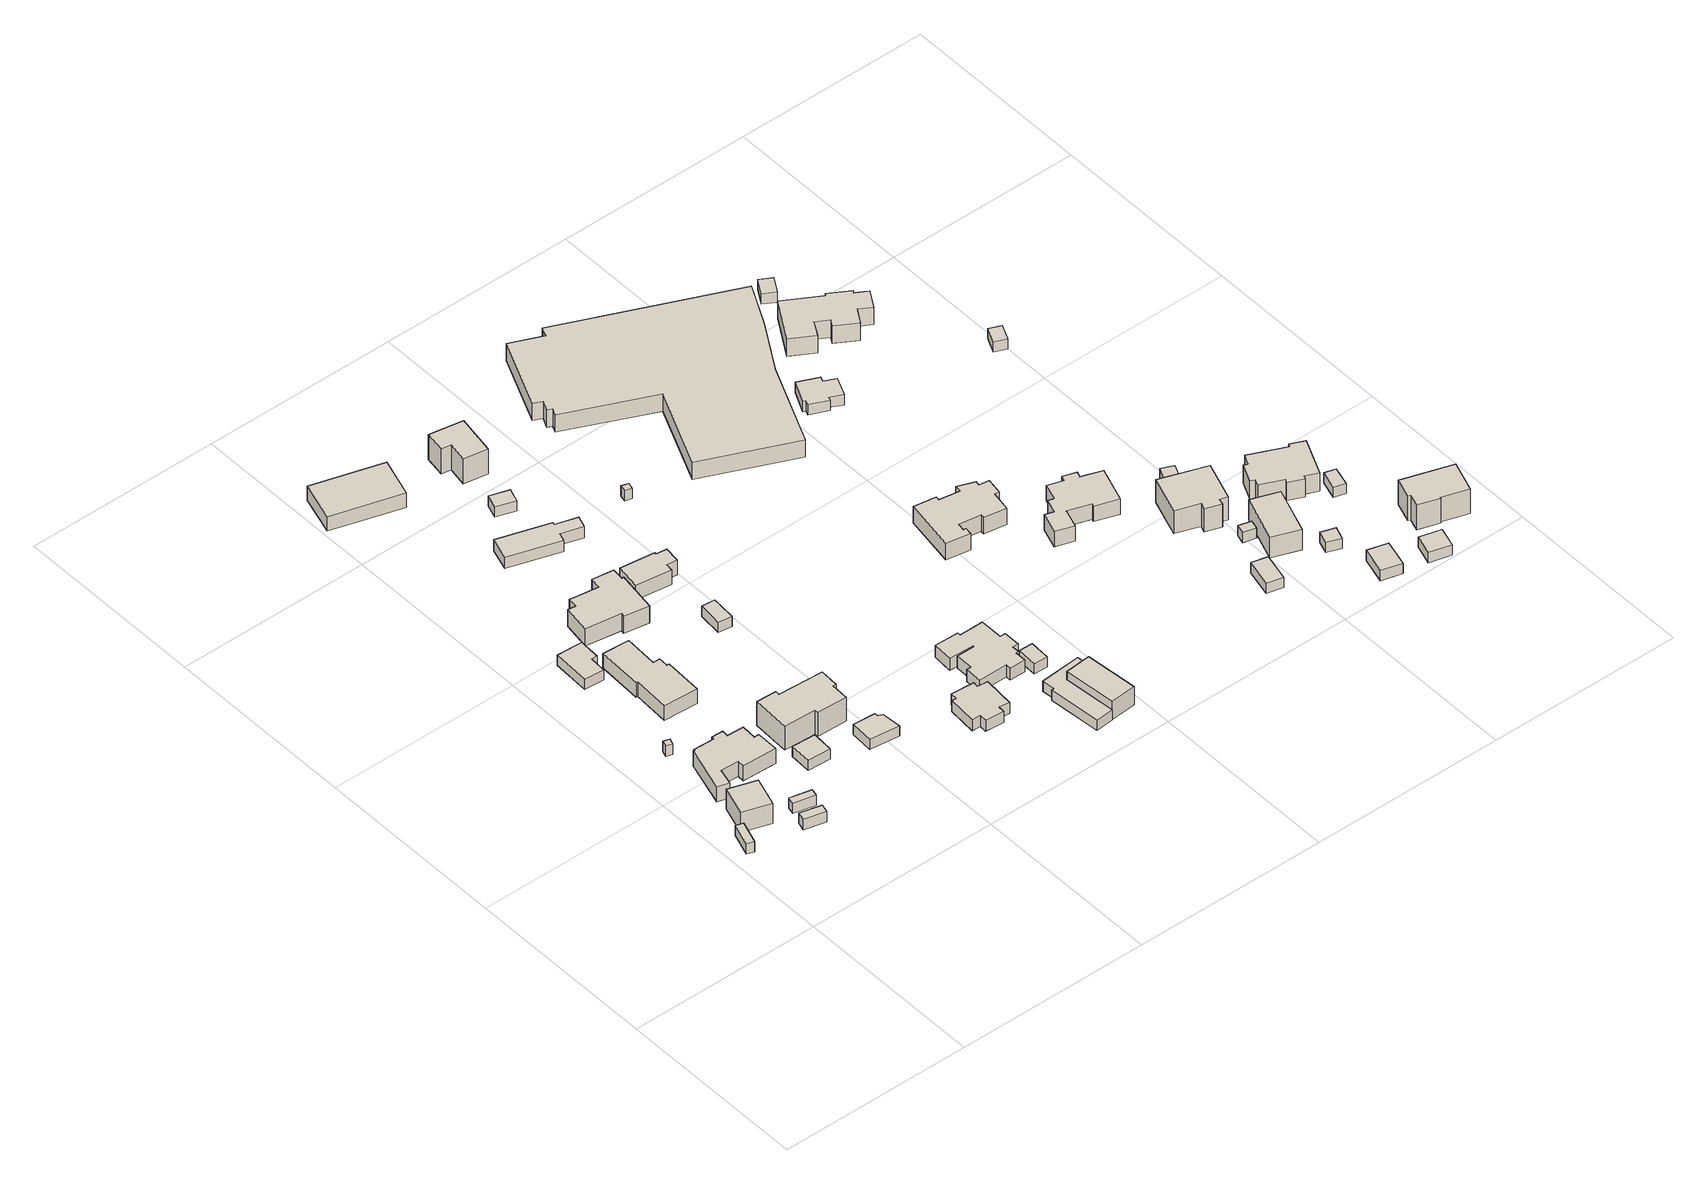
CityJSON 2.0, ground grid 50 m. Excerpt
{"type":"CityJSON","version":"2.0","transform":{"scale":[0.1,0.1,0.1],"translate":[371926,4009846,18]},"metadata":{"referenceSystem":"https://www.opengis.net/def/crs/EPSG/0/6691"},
"CityObjects":{
"building1":{"type":"Building","attributes":{"枝番":1,"利根川水系利根川洪水浸水想定区域（計画規模）.規模":"L1","利根川水系利根川洪水浸水想定区域（計画規模）.浸水ランク":"2","利根川水系利根川洪水浸水想定区域（計画規模）.浸水深":1.31,"利根川水系利根川洪水浸水想定区域（想定最大規模）.規模":"L2","利根川水系利根川洪水浸水想定区域（想定最大規模）.浸水ランク":"2","利根川水系利根川洪水浸水想定区域（想定最大規模）.浸水深":2.43,"BuildingDetails.prefecture":"10","BuildingDetails.city":"10207"},"geometry":[{"type":"Solid","lod":"1","boundaries":[[[[0,1,2,3]],[[2,4,5,3]],[[1,6,4,2]],[[0,7,6,1]],[[3,5,7,0]],[[4,6,7,5]]]]}]},
"building2":{"type":"Building","attributes":{"枝番":1,"利根川水系利根川洪水浸水想定区域（計画規模）.規模":"L1","利根川水系利根川洪水浸水想定区域（計画規模）.浸水ランク":"2","利根川水系利根川洪水浸水想定区域（計画規模）.浸水深":1.4,"利根川水系利根川洪水浸水想定区域（想定最大規模）.規模":"L2","利根川水系利根川洪水浸水想定区域（想定最大規模）.浸水ランク":"2","利根川水系利根川洪水浸水想定区域（想定最大規模）.浸水深":2.53,"measuredHeight":6.8,"BuildingDetails.prefecture":"10","BuildingDetails.city":"10207"},"geometry":[{"type":"Solid","lod":"1","boundaries":[[[[8,9,10,11]],[[10,12,13,11]],[[9,14,12,10]],[[8,15,14,9]],[[11,13,15,8]],[[12,14,15,13]]]]}]},
"building3":{"type":"Building","attributes":{"枝番":1,"利根川水系利根川洪水浸水想定区域（計画規模）.規模":"L1","利根川水系利根川洪水浸水想定区域（計画規模）.浸水ランク":"2","利根川水系利根川洪水浸水想定区域（計画規模）.浸水深":1.41,"利根川水系利根川洪水浸水想定区域（想定最大規模）.規模":"L2","利根川水系利根川洪水浸水想定区域（想定最大規模）.浸水ランク":"2","利根川水系利根川洪水浸水想定区域（想定最大規模）.浸水深":2.53,"BuildingDetails.prefecture":"10","BuildingDetails.city":"10207"},"geometry":[{"type":"Solid","lod":"1","boundaries":[[[[16,17,18,19]],[[18,20,21,19]],[[17,22,20,18]],[[16,23,22,17]],[[19,21,23,16]],[[20,22,23,21]]]]}]},
"building4":{"type":"Building","attributes":{"枝番":1,"利根川水系利根川洪水浸水想定区域（計画規模）.規模":"L1","利根川水系利根川洪水浸水想定区域（計画規模）.浸水ランク":"2","利根川水系利根川洪水浸水想定区域（計画規模）.浸水深":1.29,"利根川水系利根川洪水浸水想定区域（想定最大規模）.規模":"L2","利根川水系利根川洪水浸水想定区域（想定最大規模）.浸水ランク":"2","利根川水系利根川洪水浸水想定区域（想定最大規模）.浸水深":2.42,"BuildingDetails.prefecture":"10","BuildingDetails.city":"10207"},"geometry":[{"type":"Solid","lod":"1","boundaries":[[[[24,25,26,27]],[[26,28,29,27]],[[25,30,28,26]],[[24,31,30,25]],[[27,29,31,24]],[[28,30,31,29]]]]}]},
"building5":{"type":"Building","attributes":{"枝番":1,"利根川水系利根川洪水浸水想定区域（計画規模）.規模":"L1","利根川水系利根川洪水浸水想定区域（計画規模）.浸水ランク":"2","利根川水系利根川洪水浸水想定区域（計画規模）.浸水深":1.31,"利根川水系利根川洪水浸水想定区域（想定最大規模）.規模":"L2","利根川水系利根川洪水浸水想定区域（想定最大規模）.浸水ランク":"2","利根川水系利根川洪水浸水想定区域（想定最大規模）.浸水深":2.43,"BuildingDetails.prefecture":"10","BuildingDetails.city":"10207"},"geometry":[{"type":"Solid","lod":"1","boundaries":[[[[32,33,34,35]],[[34,36,37,35]],[[33,38,36,34]],[[32,39,38,33]],[[35,37,39,32]],[[36,38,39,37]]]]}]},
"building6":{"type":"Building","attributes":{"枝番":1,"利根川水系利根川洪水浸水想定区域（計画規模）.規模":"L1","利根川水系利根川洪水浸水想定区域（計画規模）.浸水ランク":"2","利根川水系利根川洪水浸水想定区域（計画規模）.浸水深":1.3,"利根川水系利根川洪水浸水想定区域（想定最大規模）.規模":"L2","利根川水系利根川洪水浸水想定区域（想定最大規模）.浸水ランク":"2","利根川水系利根川洪水浸水想定区域（想定最大規模）.浸水深":2.43,"usage":"411","measuredHeight":7.3,"BuildingDetails.prefecture":"10","BuildingDetails.city":"10207","BuildingDetails.surveyYear":2016},"geometry":[{"type":"Solid","lod":"1","boundaries":[[[[40,41,42,43,44,45,46,47,48,49,50,51,52,53,54,55]],[[54,56,57,55]],[[53,58,56,54]],[[52,59,58,53]],[[51,60,59,52]],[[50,61,60,51]],[[49,62,61,50]],[[48,63,62,49]],[[47,64,63,48]],[[46,65,64,47]],[[45,66,65,46]],[[44,67,66,45]],[[43,68,67,44]],[[42,69,68,43]],[[41,70,69,42]],[[40,71,70,41]],[[55,57,71,40]],[[56,58,59,60,61,62,63,64,65,66,67,68,69,70,71,57]]]]}]},
"building7":{"type":"Building","attributes":{"枝番":1,"利根川水系利根川洪水浸水想定区域（計画規模）.規模":"L1","利根川水系利根川洪水浸水想定区域（計画規模）.浸水ランク":"2","利根川水系利根川洪水浸水想定区域（計画規模）.浸水深":0.977,"利根川水系利根川洪水浸水想定区域（想定最大規模）.規模":"L2","利根川水系利根川洪水浸水想定区域（想定最大規模）.浸水ランク":"2","利根川水系利根川洪水浸水想定区域（想定最大規模）.浸水深":2.12,"usage":"402","BuildingDetails.prefecture":"10","BuildingDetails.city":"10207","BuildingDetails.surveyYear":2016},"geometry":[{"type":"Solid","lod":"1","boundaries":[[[[72,73,74,75,76,77]],[[76,78,79,77]],[[75,80,78,76]],[[74,81,80,75]],[[73,82,81,74]],[[72,83,82,73]],[[77,79,83,72]],[[78,80,81,82,83,79]]]]}]},
"building8":{"type":"Building","attributes":{"枝番":1,"利根川水系利根川洪水浸水想定区域（計画規模）.規模":"L1","利根川水系利根川洪水浸水想定区域（計画規模）.浸水ランク":"2","利根川水系利根川洪水浸水想定区域（計画規模）.浸水深":1.5,"利根川水系利根川洪水浸水想定区域（想定最大規模）.規模":"L2","利根川水系利根川洪水浸水想定区域（想定最大規模）.浸水ランク":"2","利根川水系利根川洪水浸水想定区域（想定最大規模）.浸水深":2.62,"BuildingDetails.prefecture":"10","BuildingDetails.city":"10207"},"geometry":[{"type":"Solid","lod":"1","boundaries":[[[[84,85,86,87]],[[86,88,89,87]],[[85,90,88,86]],[[84,91,90,85]],[[87,89,91,84]],[[88,90,91,89]]]]}]},
"building9":{"type":"Building","attributes":{"枝番":1,"利根川水系利根川洪水浸水想定区域（計画規模）.規模":"L1","利根川水系利根川洪水浸水想定区域（計画規模）.浸水ランク":"2","利根川水系利根川洪水浸水想定区域（計画規模）.浸水深":1.29,"利根川水系利根川洪水浸水想定区域（想定最大規模）.規模":"L2","利根川水系利根川洪水浸水想定区域（想定最大規模）.浸水ランク":"2","利根川水系利根川洪水浸水想定区域（想定最大規模）.浸水深":2.42,"usage":"411","measuredHeight":5.7,"BuildingDetails.prefecture":"10","BuildingDetails.city":"10207","BuildingDetails.surveyYear":2016},"geometry":[{"type":"Solid","lod":"1","boundaries":[[[[92,93,94,95,96,97,98,99,100,101]],[[100,102,103,101]],[[99,104,102,100]],[[98,105,104,99]],[[97,106,105,98]],[[96,107,106,97]],[[95,108,107,96]],[[94,109,108,95]],[[93,110,109,94]],[[92,111,110,93]],[[101,103,111,92]],[[102,104,105,106,107,108,109,110,111,103]]]]}]},
"building10":{"type":"Building","attributes":{"枝番":1,"利根川水系利根川洪水浸水想定区域（計画規模）.規模":"L1","利根川水系利根川洪水浸水想定区域（計画規模）.浸水ランク":"2","利根川水系利根川洪水浸水想定区域（計画規模）.浸水深":1.3,"利根川水系利根川洪水浸水想定区域（想定最大規模）.規模":"L2","利根川水系利根川洪水浸水想定区域（想定最大規模）.浸水ランク":"2","利根川水系利根川洪水浸水想定区域（想定最大規模）.浸水深":2.42,"usage":"411","measuredHeight":8.1,"BuildingDetails.prefecture":"10","BuildingDetails.city":"10207","BuildingDetails.surveyYear":2016},"geometry":[{"type":"Solid","lod":"1","boundaries":[[[[112,113,114,115,116,117,118,119,120,121]],[[120,122,123,121]],[[119,124,122,120]],[[118,125,124,119]],[[117,126,125,118]],[[116,127,126,117]],[[115,128,127,116]],[[114,129,128,115]],[[113,130,129,114]],[[112,131,130,113]],[[121,123,131,112]],[[122,124,125,126,127,128,129,130,131,123]]]]}]},
"building11":{"type":"Building","attributes":{"枝番":1,"利根川水系利根川洪水浸水想定区域（計画規模）.規模":"L1","利根川水系利根川洪水浸水想定区域（計画規模）.浸水ランク":"2","利根川水系利根川洪水浸水想定区域（計画規模）.浸水深":0.97,"利根川水系利根川洪水浸水想定区域（想定最大規模）.規模":"L2","利根川水系利根川洪水浸水想定区域（想定最大規模）.浸水ランク":"2","利根川水系利根川洪水浸水想定区域（想定最大規模）.浸水深":2.12,"usage":"411","measuredHeight":7.1,"BuildingDetails.prefecture":"10","BuildingDetails.city":"10207","BuildingDetails.surveyYear":2016},"geometry":[{"type":"Solid","lod":"1","boundaries":[[[[132,133,134,135,136,137,138,139,140,141,142,143]],[[142,144,145,143]],[[141,146,144,142]],[[140,147,146,141]],[[139,148,147,140]],[[138,149,148,139]],[[137,150,149,138]],[[136,151,150,137]],[[135,152,151,136]],[[134,153,152,135]],[[133,154,153,134]],[[132,155,154,133]],[[143,145,155,132]],[[144,146,147,148,149,150,151,152,153,154,155,145]]]]}]},
"building12":{"type":"Building","attributes":{"枝番":1,"利根川水系利根川洪水浸水想定区域（計画規模）.規模":"L1","利根川水系利根川洪水浸水想定区域（計画規模）.浸水ランク":"2","利根川水系利根川洪水浸水想定区域（計画規模）.浸水深":1.4,"利根川水系利根川洪水浸水想定区域（想定最大規模）.規模":"L2","利根川水系利根川洪水浸水想定区域（想定最大規模）.浸水ランク":"2","利根川水系利根川洪水浸水想定区域（想定最大規模）.浸水深":2.52,"usage":"411","BuildingDetails.prefecture":"10","BuildingDetails.city":"10207","BuildingDetails.surveyYear":2016},"geometry":[{"type":"Solid","lod":"1","boundaries":[[[[156,157,158,159,160,161]],[[160,162,163,161]],[[159,164,162,160]],[[158,165,164,159]],[[157,166,165,158]],[[156,167,166,157]],[[161,163,167,156]],[[162,164,165,166,167,163]]]]}]},
"building13":{"type":"Building","attributes":{"枝番":1,"利根川水系利根川洪水浸水想定区域（計画規模）.規模":"L1","利根川水系利根川洪水浸水想定区域（計画規模）.浸水ランク":"2","利根川水系利根川洪水浸水想定区域（計画規模）.浸水深":0.845,"利根川水系利根川洪水浸水想定区域（想定最大規模）.規模":"L2","利根川水系利根川洪水浸水想定区域（想定最大規模）.浸水ランク":"2","利根川水系利根川洪水浸水想定区域（想定最大規模）.浸水深":2.02,"usage":"441","measuredHeight":4.8,"BuildingDetails.prefecture":"10","BuildingDetails.city":"10207","BuildingDetails.surveyYear":2016},"geometry":[{"type":"Solid","lod":"1","boundaries":[[[[168,169,170,171]],[[170,172,173,171]],[[169,174,172,170]],[[168,175,174,169]],[[171,173,175,168]],[[172,174,175,173]]]]}]},
"building14":{"type":"Building","attributes":{"枝番":1,"利根川水系利根川洪水浸水想定区域（計画規模）.規模":"L1","利根川水系利根川洪水浸水想定区域（計画規模）.浸水ランク":"2","利根川水系利根川洪水浸水想定区域（計画規模）.浸水深":0.847,"利根川水系利根川洪水浸水想定区域（想定最大規模）.規模":"L2","利根川水系利根川洪水浸水想定区域（想定最大規模）.浸水ランク":"2","利根川水系利根川洪水浸水想定区域（想定最大規模）.浸水深":2.02,"usage":"402","measuredHeight":5.2,"BuildingDetails.prefecture":"10","BuildingDetails.city":"10207","BuildingDetails.surveyYear":2016},"geometry":[{"type":"Solid","lod":"1","boundaries":[[[[176,177,178,179,180,181,182,183]],[[182,184,185,183]],[[181,186,184,182]],[[180,187,186,181]],[[179,188,187,180]],[[178,189,188,179]],[[177,190,189,178]],[[176,191,190,177]],[[183,185,191,176]],[[184,186,187,188,189,190,191,185]]]]}]},
"building15":{"type":"Building","attributes":{"枝番":1,"利根川水系利根川洪水浸水想定区域（計画規模）.規模":"L1","利根川水系利根川洪水浸水想定区域（計画規模）.浸水ランク":"2","利根川水系利根川洪水浸水想定区域（計画規模）.浸水深":0.97,"利根川水系利根川洪水浸水想定区域（想定最大規模）.規模":"L2","利根川水系利根川洪水浸水想定区域（想定最大規模）.浸水ランク":"2","利根川水系利根川洪水浸水想定区域（想定最大規模）.浸水深":2.12,"BuildingDetails.prefecture":"10","BuildingDetails.city":"10207"},"geometry":[{"type":"Solid","lod":"1","boundaries":[[[[192,193,194,195]],[[194,196,197,195]],[[193,198,196,194]],[[192,199,198,193]],[[195,197,199,192]],[[196,198,199,197]]]]}]},
"building16":{"type":"Building","attributes":{"枝番":1,"利根川水系利根川洪水浸水想定区域（計画規模）.規模":"L1","利根川水系利根川洪水浸水想定区域（計画規模）.浸水ランク":"2","利根川水系利根川洪水浸水想定区域（計画規模）.浸水深":1.07,"利根川水系利根川洪水浸水想定区域（想定最大規模）.規模":"L2","利根川水系利根川洪水浸水想定区域（想定最大規模）.浸水ランク":"2","利根川水系利根川洪水浸水想定区域（想定最大規模）.浸水深":2.22,"usage":"411","measuredHeight":5,"BuildingDetails.prefecture":"10","BuildingDetails.city":"10207","BuildingDetails.surveyYear":2016},"geometry":[{"type":"Solid","lod":"1","boundaries":[[[[200,201,202,203,204,205,206,207]],[[206,208,209,207]],[[205,210,208,206]],[[204,211,210,205]],[[203,212,211,204]],[[202,213,212,203]],[[201,214,213,202]],[[200,215,214,201]],[[207,209,215,200]],[[208,210,211,212,213,214,215,209]]]]}]},
"building17":{"type":"Building","attributes":{"枝番":1,"利根川水系利根川洪水浸水想定区域（計画規模）.規模":"L1","利根川水系利根川洪水浸水想定区域（計画規模）.浸水ランク":"2","利根川水系利根川洪水浸水想定区域（計画規模）.浸水深":0.946,"利根川水系利根川洪水浸水想定区域（想定最大規模）.規模":"L2","利根川水系利根川洪水浸水想定区域（想定最大規模）.浸水ランク":"2","利根川水系利根川洪水浸水想定区域（想定最大規模）.浸水深":2.12,"usage":"402","BuildingDetails.prefecture":"10","BuildingDetails.city":"10207","BuildingDetails.surveyYear":2016},"geometry":[{"type":"Solid","lod":"1","boundaries":[[[[216,217,218,219]],[[218,220,221,219]],[[217,222,220,218]],[[216,223,222,217]],[[219,221,223,216]],[[220,222,223,221]]]]}]},
"building18":{"type":"Building","attributes":{"枝番":1,"利根川水系利根川洪水浸水想定区域（計画規模）.規模":"L1","利根川水系利根川洪水浸水想定区域（計画規模）.浸水ランク":"2","利根川水系利根川洪水浸水想定区域（計画規模）.浸水深":1.3,"利根川水系利根川洪水浸水想定区域（想定最大規模）.規模":"L2","利根川水系利根川洪水浸水想定区域（想定最大規模）.浸水ランク":"2","利根川水系利根川洪水浸水想定区域（想定最大規模）.浸水深":2.41,"usage":"411","measuredHeight":5,"BuildingDetails.prefecture":"10","BuildingDetails.city":"10207","BuildingDetails.surveyYear":2016},"geometry":[{"type":"Solid","lod":"1","boundaries":[[[[224,225,226,227,228,229,230,231,232,233,234,235]],[[234,236,237,235]],[[233,238,236,234]],[[232,239,238,233]],[[231,240,239,232]],[[230,241,240,231]],[[229,242,241,230]],[[228,243,242,229]],[[227,244,243,228]],[[226,245,244,227]],[[225,246,245,226]],[[224,247,246,225]],[[235,237,247,224]],[[236,238,239,240,241,242,243,244,245,246,247,237]]]]}]},
"building19":{"type":"Building","attributes":{"枝番":1,"利根川水系利根川洪水浸水想定区域（計画規模）.規模":"L1","利根川水系利根川洪水浸水想定区域（計画規模）.浸水ランク":"2","利根川水系利根川洪水浸水想定区域（計画規模）.浸水深":0.646,"利根川水系利根川洪水浸水想定区域（想定最大規模）.規模":"L2","利根川水系利根川洪水浸水想定区域（想定最大規模）.浸水ランク":"2","利根川水系利根川洪水浸水想定区域（想定最大規模）.浸水深":1.82,"usage":"415","measuredHeight":8.4,"BuildingDetails.prefecture":"10","BuildingDetails.city":"10207","BuildingDetails.surveyYear":2016},"geometry":[{"type":"Solid","lod":"1","boundaries":[[[[248,249,250,251,252,253]],[[252,254,255,253]],[[251,256,254,252]],[[250,257,256,251]],[[249,258,257,250]],[[248,259,258,249]],[[253,255,259,248]],[[254,256,257,258,259,255]]]]}]},
"building20":{"type":"Building","attributes":{"枝番":1,"利根川水系利根川洪水浸水想定区域（計画規模）.規模":"L1","利根川水系利根川洪水浸水想定区域（計画規模）.浸水ランク":"2","利根川水系利根川洪水浸水想定区域（計画規模）.浸水深":1.29,"利根川水系利根川洪水浸水想定区域（想定最大規模）.規模":"L2","利根川水系利根川洪水浸水想定区域（想定最大規模）.浸水ランク":"2","利根川水系利根川洪水浸水想定区域（想定最大規模）.浸水深":2.42,"usage":"411","measuredHeight":6.1,"BuildingDetails.prefecture":"10","BuildingDetails.city":"10207","BuildingDetails.surveyYear":2016},"geometry":[{"type":"Solid","lod":"1","boundaries":[[[[260,261,262,263,264,265,266,267,268,269,270,271,272,273,274,275,276,277,278,279]],[[278,280,281,279]],[[277,282,280,278]],[[276,283,282,277]],[[275,284,283,276]],[[274,285,284,275]],[[273,286,285,274]],[[272,287,286,273]],[[271,288,287,272]],[[270,289,288,271]],[[269,290,289,270]],[[268,291,290,269]],[[267,292,291,268]],[[266,293,292,267]],[[265,294,293,266]],[[264,295,294,265]],[[263,296,295,264]],[[262,297,296,263]],[[261,298,297,262]],[[260,299,298,261]],[[279,281,299,260]],[[280,282,283,284,285,286,287,288,289,290,291,292,293,294,295,296,297,298,299,281]]]]}]},
"building21":{"type":"Building","attributes":{"枝番":1,"利根川水系利根川洪水浸水想定区域（計画規模）.規模":"L1","利根川水系利根川洪水浸水想定区域（計画規模）.浸水ランク":"2","利根川水系利根川洪水浸水想定区域（計画規模）.浸水深":1.15,"利根川水系利根川洪水浸水想定区域（想定最大規模）.規模":"L2","利根川水系利根川洪水浸水想定区域（想定最大規模）.浸水ランク":"2","利根川水系利根川洪水浸水想定区域（想定最大規模）.浸水深":2.32,"usage":"451","BuildingDetails.prefecture":"10","BuildingDetails.city":"10207","BuildingDetails.surveyYear":2016},"geometry":[{"type":"Solid","lod":"1","boundaries":[[[[300,301,302,303]],[[302,304,305,303]],[[301,306,304,302]],[[300,307,306,301]],[[303,305,307,300]],[[304,306,307,305]]]]}]},
"building22":{"type":"Building","attributes":{"枝番":1,"利根川水系利根川洪水浸水想定区域（計画規模）.規模":"L1","利根川水系利根川洪水浸水想定区域（計画規模）.浸水ランク":"2","利根川水系利根川洪水浸水想定区域（計画規模）.浸水深":1.5,"利根川水系利根川洪水浸水想定区域（想定最大規模）.規模":"L2","利根川水系利根川洪水浸水想定区域（想定最大規模）.浸水ランク":"2","利根川水系利根川洪水浸水想定区域（想定最大規模）.浸水深":2.62,"usage":"411","measuredHeight":4.9,"BuildingDetails.prefecture":"10","BuildingDetails.city":"10207","BuildingDetails.surveyYear":2016},"geometry":[{"type":"Solid","lod":"1","boundaries":[[[[308,309,310,311,312,313,314,315]],[[314,316,317,315]],[[313,318,316,314]],[[312,319,318,313]],[[311,320,319,312]],[[310,321,320,311]],[[309,322,321,310]],[[308,323,322,309]],[[315,317,323,308]],[[316,318,319,320,321,322,323,317]]]]}]},
"building23":{"type":"Building","attributes":{"枝番":1,"利根川水系利根川洪水浸水想定区域（計画規模）.規模":"L1","利根川水系利根川洪水浸水想定区域（計画規模）.浸水ランク":"2","利根川水系利根川洪水浸水想定区域（計画規模）.浸水深":1.5,"利根川水系利根川洪水浸水想定区域（想定最大規模）.規模":"L2","利根川水系利根川洪水浸水想定区域（想定最大規模）.浸水ランク":"2","利根川水系利根川洪水浸水想定区域（想定最大規模）.浸水深":2.62,"measuredHeight":5.7,"BuildingDetails.prefecture":"10","BuildingDetails.city":"10207"},"geometry":[{"type":"Solid","lod":"1","boundaries":[[[[324,325,326,327]],[[326,328,329,327]],[[325,330,328,326]],[[324,331,330,325]],[[327,329,331,324]],[[328,330,331,329]]]]}]},
"building24":{"type":"Building","attributes":{"枝番":1,"利根川水系利根川洪水浸水想定区域（計画規模）.規模":"L1","利根川水系利根川洪水浸水想定区域（計画規模）.浸水ランク":"2","利根川水系利根川洪水浸水想定区域（計画規模）.浸水深":1.29,"利根川水系利根川洪水浸水想定区域（想定最大規模）.規模":"L2","利根川水系利根川洪水浸水想定区域（想定最大規模）.浸水ランク":"2","利根川水系利根川洪水浸水想定区域（想定最大規模）.浸水深":2.42,"usage":"411","BuildingDetails.prefecture":"10","BuildingDetails.city":"10207","BuildingDetails.surveyYear":2016},"geometry":[{"type":"Solid","lod":"1","boundaries":[[[[332,333,334,335]],[[334,336,337,335]],[[333,338,336,334]],[[332,339,338,333]],[[335,337,339,332]],[[336,338,339,337]]]]}]},
"building25":{"type":"Building","attributes":{"枝番":1,"利根川水系利根川洪水浸水想定区域（計画規模）.規模":"L1","利根川水系利根川洪水浸水想定区域（計画規模）.浸水ランク":"2","利根川水系利根川洪水浸水想定区域（計画規模）.浸水深":0.974,"利根川水系利根川洪水浸水想定区域（想定最大規模）.規模":"L2","利根川水系利根川洪水浸水想定区域（想定最大規模）.浸水ランク":"2","利根川水系利根川洪水浸水想定区域（想定最大規模）.浸水深":2.12,"usage":"411","measuredHeight":6.4,"BuildingDetails.prefecture":"10","BuildingDetails.city":"10207","BuildingDetails.surveyYear":2016},"geometry":[{"type":"Solid","lod":"1","boundaries":[[[[340,341,342,343,344,345,346,347,348,349,350,351,352,353,354,355,356,357]],[[356,358,359,357]],[[355,360,358,356]],[[354,361,360,355]],[[353,362,361,354]],[[352,363,362,353]],[[351,364,363,352]],[[350,365,364,351]],[[349,366,365,350]],[[348,367,366,349]],[[347,368,367,348]],[[346,369,368,347]],[[345,370,369,346]],[[344,371,370,345]],[[343,372,371,344]],[[342,373,372,343]],[[341,374,373,342]],[[340,375,374,341]],[[357,359,375,340]],[[358,360,361,362,363,364,365,366,367,368,369,370,371,372,373,374,375,359]]]]}]},
"building26":{"type":"Building","attributes":{"枝番":1,"利根川水系利根川洪水浸水想定区域（計画規模）.規模":"L1","利根川水系利根川洪水浸水想定区域（計画規模）.浸水ランク":"2","利根川水系利根川洪水浸水想定区域（計画規模）.浸水深":1.45,"利根川水系利根川洪水浸水想定区域（想定最大規模）.規模":"L2","利根川水系利根川洪水浸水想定区域（想定最大規模）.浸水ランク":"2","利根川水系利根川洪水浸水想定区域（想定最大規模）.浸水深":2.62,"usage":"401","measuredHeight":6.2,"BuildingDetails.prefecture":"10","BuildingDetails.city":"10207","BuildingDetails.surveyYear":2016},"geometry":[{"type":"Solid","lod":"1","boundaries":[[[[376,377,378,379,380,381,382,383,384,385,386,387,388,389]],[[388,390,391,389]],[[387,392,390,388]],[[386,393,392,387]],[[385,394,393,386]],[[384,395,394,385]],[[383,396,395,384]],[[382,397,396,383]],[[381,398,397,382]],[[380,399,398,381]],[[379,400,399,380]],[[378,401,400,379]],[[377,402,401,378]],[[376,403,402,377]],[[389,391,403,376]],[[390,392,393,394,395,396,397,398,399,400,401,402,403,391]]]]}]},
"building27":{"type":"Building","attributes":{"枝番":1,"利根川水系利根川洪水浸水想定区域（計画規模）.規模":"L1","利根川水系利根川洪水浸水想定区域（計画規模）.浸水ランク":"1","利根川水系利根川洪水浸水想定区域（計画規模）.浸水深":0.449,"利根川水系利根川洪水浸水想定区域（想定最大規模）.規模":"L2","利根川水系利根川洪水浸水想定区域（想定最大規模）.浸水ランク":"2","利根川水系利根川洪水浸水想定区域（想定最大規模）.浸水深":1.62,"usage":"411","measuredHeight":7.4,"BuildingDetails.prefecture":"10","BuildingDetails.city":"10207","BuildingDetails.surveyYear":2016},"geometry":[{"type":"Solid","lod":"1","boundaries":[[[[404,405,406,407,408,409,410,411,412,413,414,415,416,417,418,419]],[[418,420,421,419]],[[417,422,420,418]],[[416,423,422,417]],[[415,424,423,416]],[[414,425,424,415]],[[413,426,425,414]],[[412,427,426,413]],[[411,428,427,412]],[[410,429,428,411]],[[409,430,429,410]],[[408,431,430,409]],[[407,432,431,408]],[[406,433,432,407]],[[405,434,433,406]],[[404,435,434,405]],[[419,421,435,404]],[[420,422,423,424,425,426,427,428,429,430,431,432,433,434,435,421]]]]}]},
"building28":{"type":"Building","attributes":{"枝番":1,"利根川水系利根川洪水浸水想定区域（計画規模）.規模":"L1","利根川水系利根川洪水浸水想定区域（計画規模）.浸水ランク":"2","利根川水系利根川洪水浸水想定区域（計画規模）.浸水深":0.94,"利根川水系利根川洪水浸水想定区域（想定最大規模）.規模":"L2","利根川水系利根川洪水浸水想定区域（想定最大規模）.浸水ランク":"2","利根川水系利根川洪水浸水想定区域（想定最大規模）.浸水深":2.12,"measuredHeight":3.2,"BuildingDetails.prefecture":"10","BuildingDetails.city":"10207"},"geometry":[{"type":"Solid","lod":"1","boundaries":[[[[436,437,438,439,440,441,442,443,444,445]],[[444,446,447,445]],[[443,448,446,444]],[[442,449,448,443]],[[441,450,449,442]],[[440,451,450,441]],[[439,452,451,440]],[[438,453,452,439]],[[437,454,453,438]],[[436,455,454,437]],[[445,447,455,436]],[[446,448,449,450,451,452,453,454,455,447]]]]}]},
"building29":{"type":"Building","attributes":{"枝番":1,"利根川水系利根川洪水浸水想定区域（計画規模）.規模":"L1","利根川水系利根川洪水浸水想定区域（計画規模）.浸水ランク":"2","利根川水系利根川洪水浸水想定区域（計画規模）.浸水深":1.29,"利根川水系利根川洪水浸水想定区域（想定最大規模）.規模":"L2","利根川水系利根川洪水浸水想定区域（想定最大規模）.浸水ランク":"2","利根川水系利根川洪水浸水想定区域（想定最大規模）.浸水深":2.42,"BuildingDetails.prefecture":"10","BuildingDetails.city":"10207"},"geometry":[{"type":"Solid","lod":"1","boundaries":[[[[456,457,458,459]],[[458,460,461,459]],[[457,462,460,458]],[[456,463,462,457]],[[459,461,463,456]],[[460,462,463,461]]]]}]},
"building30":{"type":"Building","attributes":{"枝番":1,"利根川水系利根川洪水浸水想定区域（計画規模）.規模":"L1","利根川水系利根川洪水浸水想定区域（計画規模）.浸水ランク":"2","利根川水系利根川洪水浸水想定区域（計画規模）.浸水深":1.17,"利根川水系利根川洪水浸水想定区域（想定最大規模）.規模":"L2","利根川水系利根川洪水浸水想定区域（想定最大規模）.浸水ランク":"2","利根川水系利根川洪水浸水想定区域（想定最大規模）.浸水深":2.33,"usage":"411","measuredHeight":4.6,"BuildingDetails.prefecture":"10","BuildingDetails.city":"10207","BuildingDetails.surveyYear":2016},"geometry":[{"type":"Solid","lod":"1","boundaries":[[[[464,465,466,467]],[[466,468,469,467]],[[465,470,468,466]],[[464,471,470,465]],[[467,469,471,464]],[[468,470,471,469]]]]}]},
"building31":{"type":"Building","attributes":{"枝番":1,"利根川水系利根川洪水浸水想定区域（計画規模）.規模":"L1","利根川水系利根川洪水浸水想定区域（計画規模）.浸水ランク":"1","利根川水系利根川洪水浸水想定区域（計画規模）.浸水深":0.369,"利根川水系利根川洪水浸水想定区域（想定最大規模）.規模":"L2","利根川水系利根川洪水浸水想定区域（想定最大規模）.浸水ランク":"2","利根川水系利根川洪水浸水想定区域（想定最大規模）.浸水深":1.52,"usage":"411","measuredHeight":7.7,"BuildingDetails.prefecture":"10","BuildingDetails.city":"10207","BuildingDetails.surveyYear":2016},"geometry":[{"type":"Solid","lod":"1","boundaries":[[[[472,473,474,475,476,477,478,479]],[[478,480,481,479]],[[477,482,480,478]],[[476,483,482,477]],[[475,484,483,476]],[[474,485,484,475]],[[473,486,485,474]],[[472,487,486,473]],[[479,481,487,472]],[[480,482,483,484,485,486,487,481]]]]}]},
"building32":{"type":"Building","attributes":{"枝番":1,"利根川水系利根川洪水浸水想定区域（計画規模）.規模":"L1","利根川水系利根川洪水浸水想定区域（計画規模）.浸水ランク":"2","利根川水系利根川洪水浸水想定区域（計画規模）.浸水深":1.08,"利根川水系利根川洪水浸水想定区域（想定最大規模）.規模":"L2","利根川水系利根川洪水浸水想定区域（想定最大規模）.浸水ランク":"2","利根川水系利根川洪水浸水想定区域（想定最大規模）.浸水深":2.22,"usage":"411","measuredHeight":6.8,"BuildingDetails.prefecture":"10","BuildingDetails.city":"10207","BuildingDetails.surveyYear":2016},"geometry":[{"type":"Solid","lod":"1","boundaries":[[[[488,489,490,491]],[[490,492,493,491]],[[489,494,492,490]],[[488,495,494,489]],[[491,493,495,488]],[[492,494,495,493]]]]}]},
"building33":{"type":"Building","attributes":{"枝番":1,"利根川水系利根川洪水浸水想定区域（計画規模）.規模":"L1","利根川水系利根川洪水浸水想定区域（計画規模）.浸水ランク":"2","利根川水系利根川洪水浸水想定区域（計画規模）.浸水深":1.05,"利根川水系利根川洪水浸水想定区域（想定最大規模）.規模":"L2","利根川水系利根川洪水浸水想定区域（想定最大規模）.浸水ランク":"2","利根川水系利根川洪水浸水想定区域（想定最大規模）.浸水深":2.22,"measuredHeight":3.5,"BuildingDetails.prefecture":"10","BuildingDetails.city":"10207"},"geometry":[{"type":"Solid","lod":"1","boundaries":[[[[496,497,498,499]],[[498,500,501,499]],[[497,502,500,498]],[[496,503,502,497]],[[499,501,503,496]],[[500,502,503,501]]]]}]},
"building34":{"type":"Building","attributes":{"枝番":1,"利根川水系利根川洪水浸水想定区域（計画規模）.規模":"L1","利根川水系利根川洪水浸水想定区域（計画規模）.浸水ランク":"2","利根川水系利根川洪水浸水想定区域（計画規模）.浸水深":1.54,"利根川水系利根川洪水浸水想定区域（想定最大規模）.規模":"L2","利根川水系利根川洪水浸水想定区域（想定最大規模）.浸水ランク":"2","利根川水系利根川洪水浸水想定区域（想定最大規模）.浸水深":2.71,"usage":"411","measuredHeight":8,"BuildingDetails.prefecture":"10","BuildingDetails.city":"10207","BuildingDetails.surveyYear":2016},"geometry":[{"type":"Solid","lod":"1","boundaries":[[[[504,505,506,507,508,509,510,511,512,513,514,515,516,517]],[[516,518,519,517]],[[515,520,518,516]],[[514,521,520,515]],[[513,522,521,514]],[[512,523,522,513]],[[511,524,523,512]],[[510,525,524,511]],[[509,526,525,510]],[[508,527,526,509]],[[507,528,527,508]],[[506,529,528,507]],[[505,530,529,506]],[[504,531,530,505]],[[517,519,531,504]],[[518,520,521,522,523,524,525,526,527,528,529,530,531,519]]]]}]},
"building35":{"type":"Building","attributes":{"枝番":1,"利根川水系利根川洪水浸水想定区域（計画規模）.規模":"L1","利根川水系利根川洪水浸水想定区域（計画規模）.浸水ランク":"2","利根川水系利根川洪水浸水想定区域（計画規模）.浸水深":1.18,"利根川水系利根川洪水浸水想定区域（想定最大規模）.規模":"L2","利根川水系利根川洪水浸水想定区域（想定最大規模）.浸水ランク":"2","利根川水系利根川洪水浸水想定区域（想定最大規模）.浸水深":2.32,"usage":"411","BuildingDetails.prefecture":"10","BuildingDetails.city":"10207","BuildingDetails.surveyYear":2016},"geometry":[{"type":"Solid","lod":"1","boundaries":[[[[532,533,534,535]],[[534,536,537,535]],[[533,538,536,534]],[[532,539,538,533]],[[535,537,539,532]],[[536,538,539,537]]]]}]},
"building36":{"type":"Building","attributes":{"枝番":1,"利根川水系利根川洪水浸水想定区域（計画規模）.規模":"L1","利根川水系利根川洪水浸水想定区域（計画規模）.浸水ランク":"2","利根川水系利根川洪水浸水想定区域（計画規模）.浸水深":1.54,"利根川水系利根川洪水浸水想定区域（想定最大規模）.規模":"L2","利根川水系利根川洪水浸水想定区域（想定最大規模）.浸水ランク":"2","利根川水系利根川洪水浸水想定区域（想定最大規模）.浸水深":2.71,"usage":"454","BuildingDetails.prefecture":"10","BuildingDetails.city":"10207","BuildingDetails.surveyYear":2016},"geometry":[{"type":"Solid","lod":"1","boundaries":[[[[540,541,542,543]],[[542,544,545,543]],[[541,546,544,542]],[[540,547,546,541]],[[543,545,547,540]],[[544,546,547,545]]]]}]},
"building37":{"type":"Building","attributes":{"枝番":1,"利根川水系利根川洪水浸水想定区域（計画規模）.規模":"L1","利根川水系利根川洪水浸水想定区域（計画規模）.浸水ランク":"2","利根川水系利根川洪水浸水想定区域（計画規模）.浸水深":1.58,"利根川水系利根川洪水浸水想定区域（想定最大規模）.規模":"L2","利根川水系利根川洪水浸水想定区域（想定最大規模）.浸水ランク":"2","利根川水系利根川洪水浸水想定区域（想定最大規模）.浸水深":2.72,"usage":"451","BuildingDetails.prefecture":"10","BuildingDetails.city":"10207","BuildingDetails.surveyYear":2016},"geometry":[{"type":"Solid","lod":"1","boundaries":[[[[548,549,550,551]],[[550,552,553,551]],[[549,554,552,550]],[[548,555,554,549]],[[551,553,555,548]],[[552,554,555,553]]]]}]},
"building38":{"type":"Building","attributes":{"枝番":1,"利根川水系利根川洪水浸水想定区域（計画規模）.規模":"L1","利根川水系利根川洪水浸水想定区域（計画規模）.浸水ランク":"2","利根川水系利根川洪水浸水想定区域（計画規模）.浸水深":1.06,"利根川水系利根川洪水浸水想定区域（想定最大規模）.規模":"L2","利根川水系利根川洪水浸水想定区域（想定最大規模）.浸水ランク":"2","利根川水系利根川洪水浸水想定区域（想定最大規模）.浸水深":2.21,"usage":"411","BuildingDetails.prefecture":"10","BuildingDetails.city":"10207","BuildingDetails.surveyYear":2016},"geometry":[{"type":"Solid","lod":"1","boundaries":[[[[556,557,558,559]],[[558,560,561,559]],[[557,562,560,558]],[[556,563,562,557]],[[559,561,563,556]],[[560,562,563,561]]]]}]},
"building39":{"type":"Building","attributes":{"枝番":1,"利根川水系利根川洪水浸水想定区域（計画規模）.規模":"L1","利根川水系利根川洪水浸水想定区域（計画規模）.浸水ランク":"2","利根川水系利根川洪水浸水想定区域（計画規模）.浸水深":0.855,"利根川水系利根川洪水浸水想定区域（想定最大規模）.規模":"L2","利根川水系利根川洪水浸水想定区域（想定最大規模）.浸水ランク":"2","利根川水系利根川洪水浸水想定区域（想定最大規模）.浸水深":2.02,"usage":"411","measuredHeight":7.5,"BuildingDetails.prefecture":"10","BuildingDetails.city":"10207","BuildingDetails.surveyYear":2016},"geometry":[{"type":"Solid","lod":"1","boundaries":[[[[564,565,566,567,568,569,570,571,572,573,574,575,576,577]],[[576,578,579,577]],[[575,580,578,576]],[[574,581,580,575]],[[573,582,581,574]],[[572,583,582,573]],[[571,584,583,572]],[[570,585,584,571]],[[569,586,585,570]],[[568,587,586,569]],[[567,588,587,568]],[[566,589,588,567]],[[565,590,589,566]],[[564,591,590,565]],[[577,579,591,564]],[[578,580,581,582,583,584,585,586,587,588,589,590,591,579]]]]}]},
"building40":{"type":"Building","attributes":{"枝番":1,"利根川水系利根川洪水浸水想定区域（計画規模）.規模":"L1","利根川水系利根川洪水浸水想定区域（計画規模）.浸水ランク":"2","利根川水系利根川洪水浸水想定区域（計画規模）.浸水深":0.841,"利根川水系利根川洪水浸水想定区域（想定最大規模）.規模":"L2","利根川水系利根川洪水浸水想定区域（想定最大規模）.浸水ランク":"2","利根川水系利根川洪水浸水想定区域（想定最大規模）.浸水深":2.02,"BuildingDetails.prefecture":"10","BuildingDetails.city":"10207"},"geometry":[{"type":"Solid","lod":"1","boundaries":[[[[592,593,594,595]],[[594,596,597,595]],[[593,598,596,594]],[[592,599,598,593]],[[595,597,599,592]],[[596,598,599,597]]]]}]},
"building41":{"type":"Building","attributes":{"枝番":1,"利根川水系利根川洪水浸水想定区域（計画規模）.規模":"L1","利根川水系利根川洪水浸水想定区域（計画規模）.浸水ランク":"2","利根川水系利根川洪水浸水想定区域（計画規模）.浸水深":1.16,"利根川水系利根川洪水浸水想定区域（想定最大規模）.規模":"L2","利根川水系利根川洪水浸水想定区域（想定最大規模）.浸水ランク":"2","利根川水系利根川洪水浸水想定区域（想定最大規模）.浸水深":2.32,"usage":"411","BuildingDetails.prefecture":"10","BuildingDetails.city":"10207","BuildingDetails.surveyYear":2016},"geometry":[{"type":"Solid","lod":"1","boundaries":[[[[600,601,602,603]],[[602,604,605,603]],[[601,606,604,602]],[[600,607,606,601]],[[603,605,607,600]],[[604,606,607,605]]]]}]},
"building42":{"type":"Building","attributes":{"枝番":1,"利根川水系利根川洪水浸水想定区域（計画規模）.規模":"L1","利根川水系利根川洪水浸水想定区域（計画規模）.浸水ランク":"2","利根川水系利根川洪水浸水想定区域（計画規模）.浸水深":0.963,"利根川水系利根川洪水浸水想定区域（想定最大規模）.規模":"L2","利根川水系利根川洪水浸水想定区域（想定最大規模）.浸水ランク":"2","利根川水系利根川洪水浸水想定区域（想定最大規模）.浸水深":2.12,"usage":"411","measuredHeight":10.4,"BuildingDetails.prefecture":"10","BuildingDetails.city":"10207","BuildingDetails.surveyYear":2016},"geometry":[{"type":"Solid","lod":"1","boundaries":[[[[608,609,610,611,612,613,614,615]],[[614,616,617,615]],[[613,618,616,614]],[[612,619,618,613]],[[611,620,619,612]],[[610,621,620,611]],[[609,622,621,610]],[[608,623,622,609]],[[615,617,623,608]],[[616,618,619,620,621,622,623,617]]]]}]}
},
"vertices":[
[37,266,8],[57,326,8],[75,320,8],[55,260,8],[75,320,38],[55,260,38],[57,326,38],[37,266,38],
[72,326,8],[96,402,8],[167,379,8],[143,303,8],[167,379,67],[143,303,67],[96,402,67],[72,326,67],
[180,245,8],[186,268,8],[241,254,8],[235,232,8],[241,254,38],[235,232,38],[186,268,38],[180,245,38],
[104,613,9],[109,629,9],[126,624,9],[120,608,9],[126,624,39],[120,608,39],[109,629,39],[104,613,39],
[196,299,8],[201,318,8],[256,305,8],[251,286,8],[256,305,38],[251,286,38],[201,318,38],[196,299,38],
[95,432,9],[129,551,9],[133,550,9],[133,554,9],[188,552,9],[188,559,9],[218,558,9],[217,541,9],[260,539,9],[258,500,9],[271,500,9],[270,443,9],[181,446,9],[182,463,9],[135,465,9],[124,424,9],[135,465,53],[124,424,53],[182,463,53],[181,446,53],[270,443,53],[271,500,53],[258,500,53],[260,539,53],[217,541,53],[218,558,53],[188,559,53],[188,552,53],[133,554,53],[133,550,53],[129,551,53],[95,432,53],
[107,885,10],[112,982,10],[178,979,10],[175,924,10],[160,925,10],[158,882,10],[160,925,40],[158,882,40],[175,924,40],[178,979,40],[112,982,40],[107,885,40],
[309,381,8],[312,437,8],[372,434,8],[369,378,8],[372,434,38],[369,378,38],[312,437,38],[309,381,38],
[176,702,8],[181,797,8],[177,797,8],[183,914,8],[252,910,8],[247,823,8],[265,822,8],[264,797,8],[270,797,8],[265,697,8],[270,797,50],[265,697,50],[264,797,50],[265,822,50],[247,823,50],[252,910,50],[183,914,50],[177,797,50],[181,797,50],[176,702,50],
[395,451,7],[395,460,7],[313,464,7],[318,562,7],[370,560,7],[369,549,7],[486,543,7],[483,493,7],[475,493,7],[473,448,7],[475,493,77],[473,448,77],[483,493,77],[486,543,77],[369,549,77],[370,560,77],[318,562,77],[313,464,77],[395,460,77],[395,451,77],
[285,965,11],[287,975,11],[197,989,11],[208,1060,11],[227,1057,11],[231,1082,11],[304,1071,11],[309,1099,11],[364,1091,11],[360,1060,11],[365,1060,11],[349,955,11],[365,1060,61],[349,955,61],[360,1060,61],[364,1091,61],[309,1099,61],[304,1071,61],[231,1082,61],[227,1057,61],[208,1060,61],[197,989,61],[287,975,61],[285,965,61],
[453,347,7],[457,406,7],[515,402,7],[515,394,7],[527,388,7],[530,338,7],[527,388,37],[530,338,37],[515,394,37],[515,402,37],[457,406,37],[453,347,37],
[8,1623,12],[38,1725,12],[217,1672,12],[186,1570,12],[217,1672,54],[186,1570,54],[38,1725,54],[8,1623,54],
[223,1287,11],[241,1345,11],[373,1304,11],[371,1298,11],[426,1281,11],[416,1250,11],[361,1267,11],[354,1246,11],[361,1267,44],[354,1246,44],[416,1250,44],[426,1281,44],[371,1298,44],[373,1304,44],[241,1345,44],[223,1287,44],
[444,838,8],[450,901,8],[484,898,8],[479,834,8],[484,898,38],[479,834,38],[450,901,38],[444,838,38],
[374,1030,10],[383,1094,10],[472,1082,10],[471,1078,10],[499,1074,10],[493,1033,10],[467,1036,10],[464,1017,10],[467,1036,53],[464,1017,53],[493,1033,53],[499,1074,53],[471,1078,53],[472,1082,53],[383,1094,53],[374,1030,53],
[310,1423,13],[322,1459,13],[371,1443,13],[359,1407,13],[371,1443,43],[359,1407,43],[322,1459,43],[310,1423,43],
[680,229,8],[681,248,8],[659,249,8],[665,324,8],[677,323,8],[678,341,8],[738,336,8],[736,323,8],[763,320,8],[756,239,8],[729,242,8],[728,225,8],[729,242,40],[728,225,40],[756,239,40],[763,320,40],[736,323,40],[738,336,40],[678,341,40],[677,323,40],[665,324,40],[659,249,40],[681,248,40],[680,229,40],
[328,1549,11],[337,1599,11],[312,1603,11],[321,1656,11],[407,1641,11],[389,1538,11],[407,1641,84],[389,1538,84],[321,1656,84],[312,1603,84],[337,1599,84],[328,1549,84],
[824,330,9],[750,330,9],[750,374,9],[762,374,9],[762,420,9],[809,420,9],[809,422,9],[745,425,9],[748,477,9],[811,475,9],[810,467,9],[873,467,9],[873,408,9],[887,408,9],[887,365,9],[872,365,9],[872,345,9],[865,345,9],[865,317,9],[824,317,9],[865,317,44],[824,317,44],[865,345,44],[872,345,44],[872,365,44],[887,365,44],[887,408,44],[873,408,44],[873,467,44],[810,467,44],[811,475,44],[748,477,44],[745,425,44],[809,422,44],[809,420,44],[762,420,44],[762,374,44],[750,374,44],[750,330,44],[824,330,44],
[559,1285,9],[563,1302,9],[581,1297,9],[576,1280,9],[581,1297,39],[576,1280,39],[563,1302,39],[559,1285,39],
[854,214,5],[861,215,5],[858,248,5],[963,257,5],[966,224,5],[900,218,5],[913,82,5],[866,78,5],[913,82,35],[866,78,35],[900,218,35],[966,224,35],[963,257,35],[858,248,35],[861,215,35],[854,214,35],
[900,218,6],[966,224,6],[979,88,6],[913,82,6],[979,88,59],[913,82,59],[966,224,59],[900,218,59],
[876,298,9],[878,351,9],[914,350,9],[912,297,9],[914,350,39],[912,297,39],[878,351,39],[876,298,39],
[964,695,10],[986,830,10],[1044,821,10],[1042,811,10],[1095,802,10],[1097,819,10],[1140,802,10],[1138,791,10],[1164,787,10],[1157,745,10],[1145,747,10],[1136,695,10],[1079,705,10],[1080,715,10],[1024,724,10],[1021,705,10],[1028,704,10],[1025,685,10],[1028,704,58],[1025,685,58],[1021,705,58],[1024,724,58],[1080,715,58],[1079,705,58],[1136,695,58],[1145,747,58],[1157,745,58],[1164,787,58],[1138,791,58],[1140,802,58],[1097,819,58],[1095,802,58],[1042,811,58],[1044,821,58],[986,830,58],[964,695,58],
[716,1245,6],[807,1450,6],[588,1549,6],[596,1567,6],[584,1573,6],[596,1599,6],[574,1609,6],[654,1790,6],[735,1754,6],[745,1777,6],[1173,1587,6],[1117,1479,6],[1042,1354,6],[947,1142,6],[1042,1354,56],[947,1142,56],[1117,1479,56],[1173,1587,56],[745,1777,56],[735,1754,56],[654,1790,56],[574,1609,56],[596,1599,56],[584,1573,56],[596,1567,56],[588,1549,56],[807,1450,56],[716,1245,56],
[1166,574,13],[1184,628,13],[1207,621,13],[1219,657,13],[1233,653,13],[1247,696,13],[1287,683,13],[1291,696,13],[1325,685,13],[1320,670,13],[1372,652,13],[1341,560,13],[1281,580,13],[1284,587,13],[1228,606,13],[1212,558,13],[1228,606,58],[1212,558,58],[1284,587,58],[1281,580,58],[1341,560,58],[1372,652,58],[1320,670,58],[1325,685,58],[1291,696,58],[1287,683,58],[1247,696,58],[1233,653,58],[1219,657,58],[1207,621,58],[1184,628,58],[1166,574,58],
[1083,1224,11],[1079,1215,11],[1033,1236,11],[1038,1247,11],[1031,1250,11],[1059,1307,11],[1111,1284,11],[1106,1272,11],[1136,1258,11],[1114,1209,11],[1136,1258,41],[1114,1209,41],[1106,1272,41],[1111,1284,41],[1059,1307,41],[1031,1250,41],[1038,1247,41],[1033,1236,41],[1079,1215,41],[1083,1224,41],
[1422,171,7],[1439,243,7],[1480,233,7],[1463,161,7],[1480,233,37],[1463,161,37],[1439,243,37],[1422,171,37],
[1484,322,12],[1490,346,12],[1522,337,12],[1516,314,12],[1522,337,42],[1516,314,42],[1490,346,42],[1484,322,42],
[1443,402,12],[1449,419,12],[1389,440,12],[1424,540,12],[1542,499,12],[1507,397,12],[1488,404,12],[1483,388,12],[1488,404,79],[1483,388,79],[1507,397,79],[1542,499,79],[1424,540,79],[1389,440,79],[1449,419,79],[1443,402,79],
[1499,250,9],[1542,371,9],[1612,346,9],[1569,225,9],[1612,346,69],[1569,225,69],[1542,371,69],[1499,250,69],
[1454,536,10],[1479,592,10],[1510,578,10],[1485,522,10],[1510,578,42],[1485,522,42],[1479,592,42],[1454,536,42],
[1224,1379,5],[1233,1395,5],[1202,1414,5],[1180,1376,5],[1123,1411,5],[1186,1515,5],[1276,1461,5],[1279,1467,5],[1331,1435,5],[1327,1429,5],[1357,1411,5],[1330,1366,5],[1299,1385,5],[1276,1347,5],[1299,1385,56],[1276,1347,56],[1330,1366,56],[1357,1411,56],[1327,1429,56],[1331,1435,56],[1279,1467,56],[1276,1461,56],[1186,1515,56],[1123,1411,56],[1180,1376,56],[1202,1414,56],[1233,1395,56],[1224,1379,56],
[1602,185,9],[1613,218,9],[1649,206,9],[1637,172,9],[1649,206,39],[1637,172,39],[1613,218,39],[1602,185,39],
[1188,1572,5],[1212,1612,5],[1242,1594,5],[1218,1554,5],[1242,1594,35],[1218,1554,35],[1212,1612,35],[1188,1572,35],
[1636,44,6],[1654,113,6],[1706,99,6],[1688,30,6],[1706,99,36],[1688,30,36],[1654,113,36],[1636,44,36],
[1750,19,8],[1765,71,8],[1820,56,8],[1805,4,8],[1820,56,38],[1805,4,38],[1765,71,38],[1750,19,38],
[1685,355,10],[1682,347,10],[1644,364,10],[1649,373,10],[1591,399,10],[1598,414,10],[1586,419,10],[1608,467,10],[1619,462,10],[1631,488,10],[1722,447,10],[1726,454,10],[1761,438,10],[1717,341,10],[1761,438,63],[1717,341,63],[1726,454,63],[1722,447,63],[1631,488,63],[1619,462,63],[1608,467,63],[1586,419,63],[1598,414,63],[1591,399,63],[1649,373,63],[1644,364,63],[1682,347,63],[1685,355,63],
[1466,1129,11],[1484,1169,11],[1514,1156,11],[1496,1116,11],[1514,1156,41],[1496,1116,41],[1484,1169,41],[1466,1129,41],
[1727,307,9],[1741,356,9],[1769,348,9],[1756,299,9],[1769,348,39],[1756,299,39],[1741,356,39],[1727,307,39],
[1851,99,10],[1850,96,10],[1797,113,10],[1807,145,10],[1801,147,10],[1818,199,10],[1945,158,10],[1918,78,10],[1945,158,82],[1918,78,82],[1818,199,82],[1801,147,82],[1807,145,82],[1797,113,82],[1850,96,82],[1851,99,82]
]}
